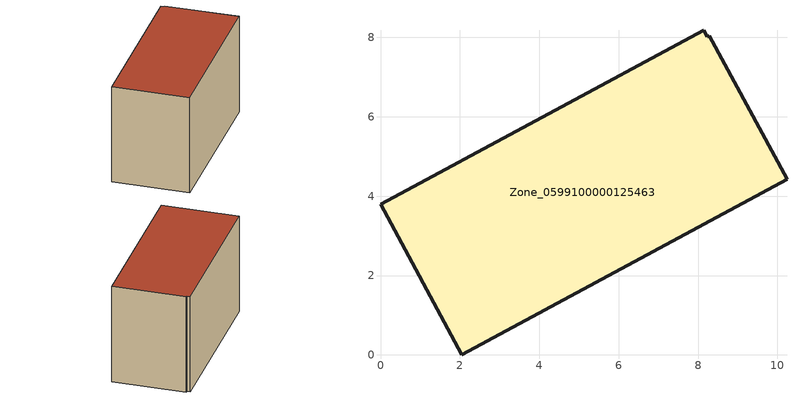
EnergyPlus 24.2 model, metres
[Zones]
Zone_0599100000125463
 floor ground (C_G): 8.28,8.04 10.24,4.42 2.04,0 0,3.79 8.14,8.18 8.23,8.02 z0
 wall outside (C_F): 2.04,0 10.24,4.42 8.28,8.04 8.23,8.02 8.14,8.18 0,3.79 2.04,0 z0:5.72
 roof outside (C_R): 10.24,4.42 8.28,8.04 8.23,8.02 8.14,8.18 0,3.79 2.04,0 z5.72
[BUILDING]
Pand.0599100000125463: North Axis=0; Terrain=City; Loads Convergence Tolerance Value=0.04; Temperature Convergence Tolerance Value=0.4; Solar Distribution=FullExterior; Maximum Number of Warmup Days=25; Minimum Number of Warmup Days=1
[Site:Location]
Rotterdam.The.Hague.AP_ZH_NLD Design_Conditions: Latitude=51.96; Longitude=4.45; Time Zone=1; Elevation=-4.5
[SITE:GROUNDTEMPERATURE:BUILDINGSURFACE]
18, 18, 18, 18, 18, 18, 18, 18, 18, 18, 18, 18
[MATERIAL] Thermal Absorptance=0.9; Solar Absorptance=0.7; Visible Absorptance=0.7
Name | Roughness | Thickness | Conductivity | Density | Specific Heat
G.TC.1946-1964 | MediumSmooth | 0.15 | 1 | 540 | 1210
F.TC.1946-1964 | Rough | 0.3 | 0.857143 | 1920 | 840
R.TC.1946-1964 | MediumRough | 0.2 | 0.235294 | 1500 | 1000
[CONSTRUCTION]
C_G: G.TC.1946-1964
C_F: F.TC.1946-1964
C_R: R.TC.1946-1964
[ZONE]
Zone_0599100000125463: Type=1; Multiplier=1; Ceiling Height=Autocalculate; Volume=Autocalculate; Floor Area=autocalculate; Part of Total Floor Area=Yes
[ZONEINFILTRATION:DESIGNFLOWRATE]
Infil_Zone_0599100000125463: Zone or ZoneList or Space or SpaceList=Zone_0599100000125463; Schedule=AlwaysOn; Design Flow Rate Calculation Method=Flow/Area; Flow Rate per Floor Area=0.003; Constant Term Coefficient=1; Temperature Term Coefficient=0; Velocity Term Coefficient=0; Velocity Squared Term Coefficient=0
[HVACTEMPLATE:ZONE:IDEALLOADSAIRSYSTEM]
Zone_0599100000125463: Maximum Heating Supply Air Temperature=50; Minimum Cooling Supply Air Temperature=13; Maximum Heating Supply Air Humidity Ratio=0.0156; Minimum Cooling Supply Air Humidity Ratio=0.0077; Heating Limit=NoLimit; Cooling Limit=NoLimit; Dehumidification Control Type=ConstantSensibleHeatRatio; Cooling Sensible Heat Ratio=0.7; Dehumidification Setpoint=60; Humidification Control Type=None; Humidification Setpoint=30; Outdoor Air Method=None; Outdoor Air Flow Rate per Person=0.00944; Outdoor Air Flow Rate per Zone Floor Area=0; Outdoor Air Flow Rate per Zone=0; Demand Controlled Ventilation Type=None; Outdoor Air Economizer Type=NoEconomizer; Heat Recovery Type=None; Sensible Heat Recovery Effectiveness=0.7; Latent Heat Recovery Effectiveness=0.65
[ZONECONTROL:THERMOSTAT]
ThermostatControl_Zone_0599100000125463: Zone or ZoneList=Zone_0599100000125463; Control Type Schedule=DualSetpointControlType; Control 1=Thermostat_Zone_0599100000125463; Temperature Difference Between Cutout And Setpoint=0
[THERMOSTATSETPOINT:DUALSETPOINT]
Thermostat_Zone_0599100000125463: Heating Setpoint Temperature Schedule=HeatingSetpoint_Zone_0599100000125463; Cooling Setpoint Temperature Schedule=CoolingSetpoint_Zone_0599100000125463
[SCHEDULE:COMPACT]
HeatingSetpoint_Zone_0599100000125463: Through: 12/31, For: AllDays, Until: 24:00, 21
CoolingSetpoint_Zone_0599100000125463: Through: 12/31, For: AllDays, Until: 24:00, 24
DualSetpointControlType: Through: 12/31, For: AllDays, Until: 24:00, 4
AlwaysOn: Through: 12/31, For: AllDays, Until: 24:00, 1
